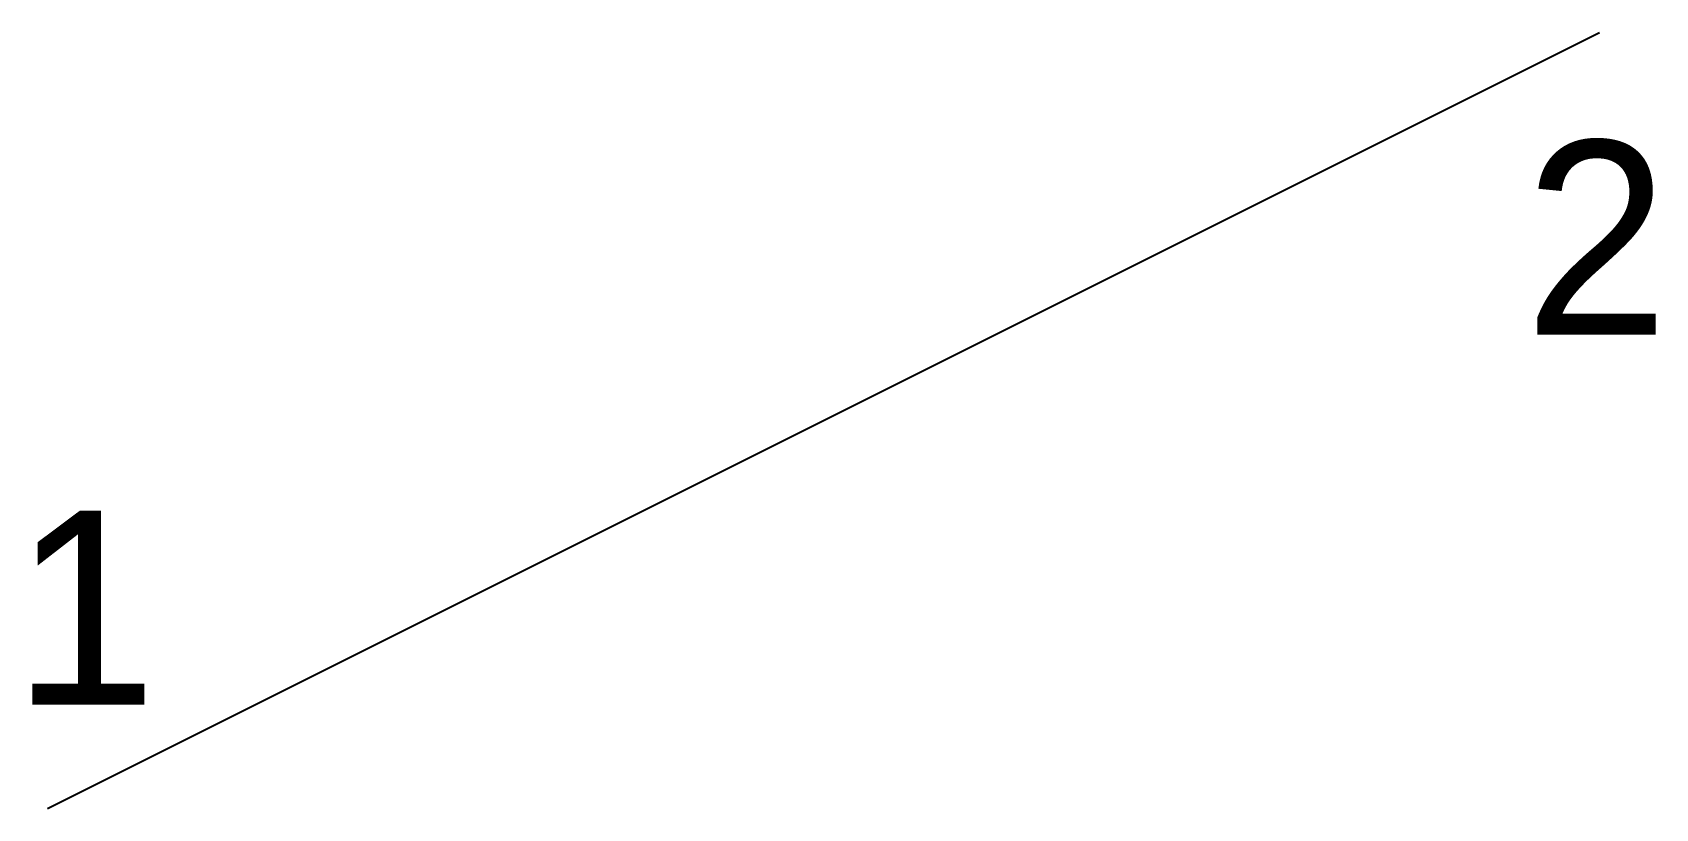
# Model space of a CAD drawing. Extents: x 9.8 to 30.7, y 10 to 20.
import ezdxf

# ---------------------------------------------------------------- set-up
doc = ezdxf.new("R2010")
doc.units = 0
doc.layers.get('0').update_dxf_attribs({"linetype": 'CONTINUOUS'})

msp = doc.modelspace()

# ---------------------------------------------------------------- linework, layer by layer
msp.add_line((10, 10), (30, 20))

# ---------------------------------------------------------------- texts
at = {"char_height": 2.5, "attachment_point": 1}
for s, insert, width in [('2', (29.029, 18.604), 3.5771), ('1', (9.553, 13.838), 3.1797)]:
    msp.add_mtext(s, dxfattribs=dict(at, insert=insert, width=width))

doc.saveas('drawing.dxf')
